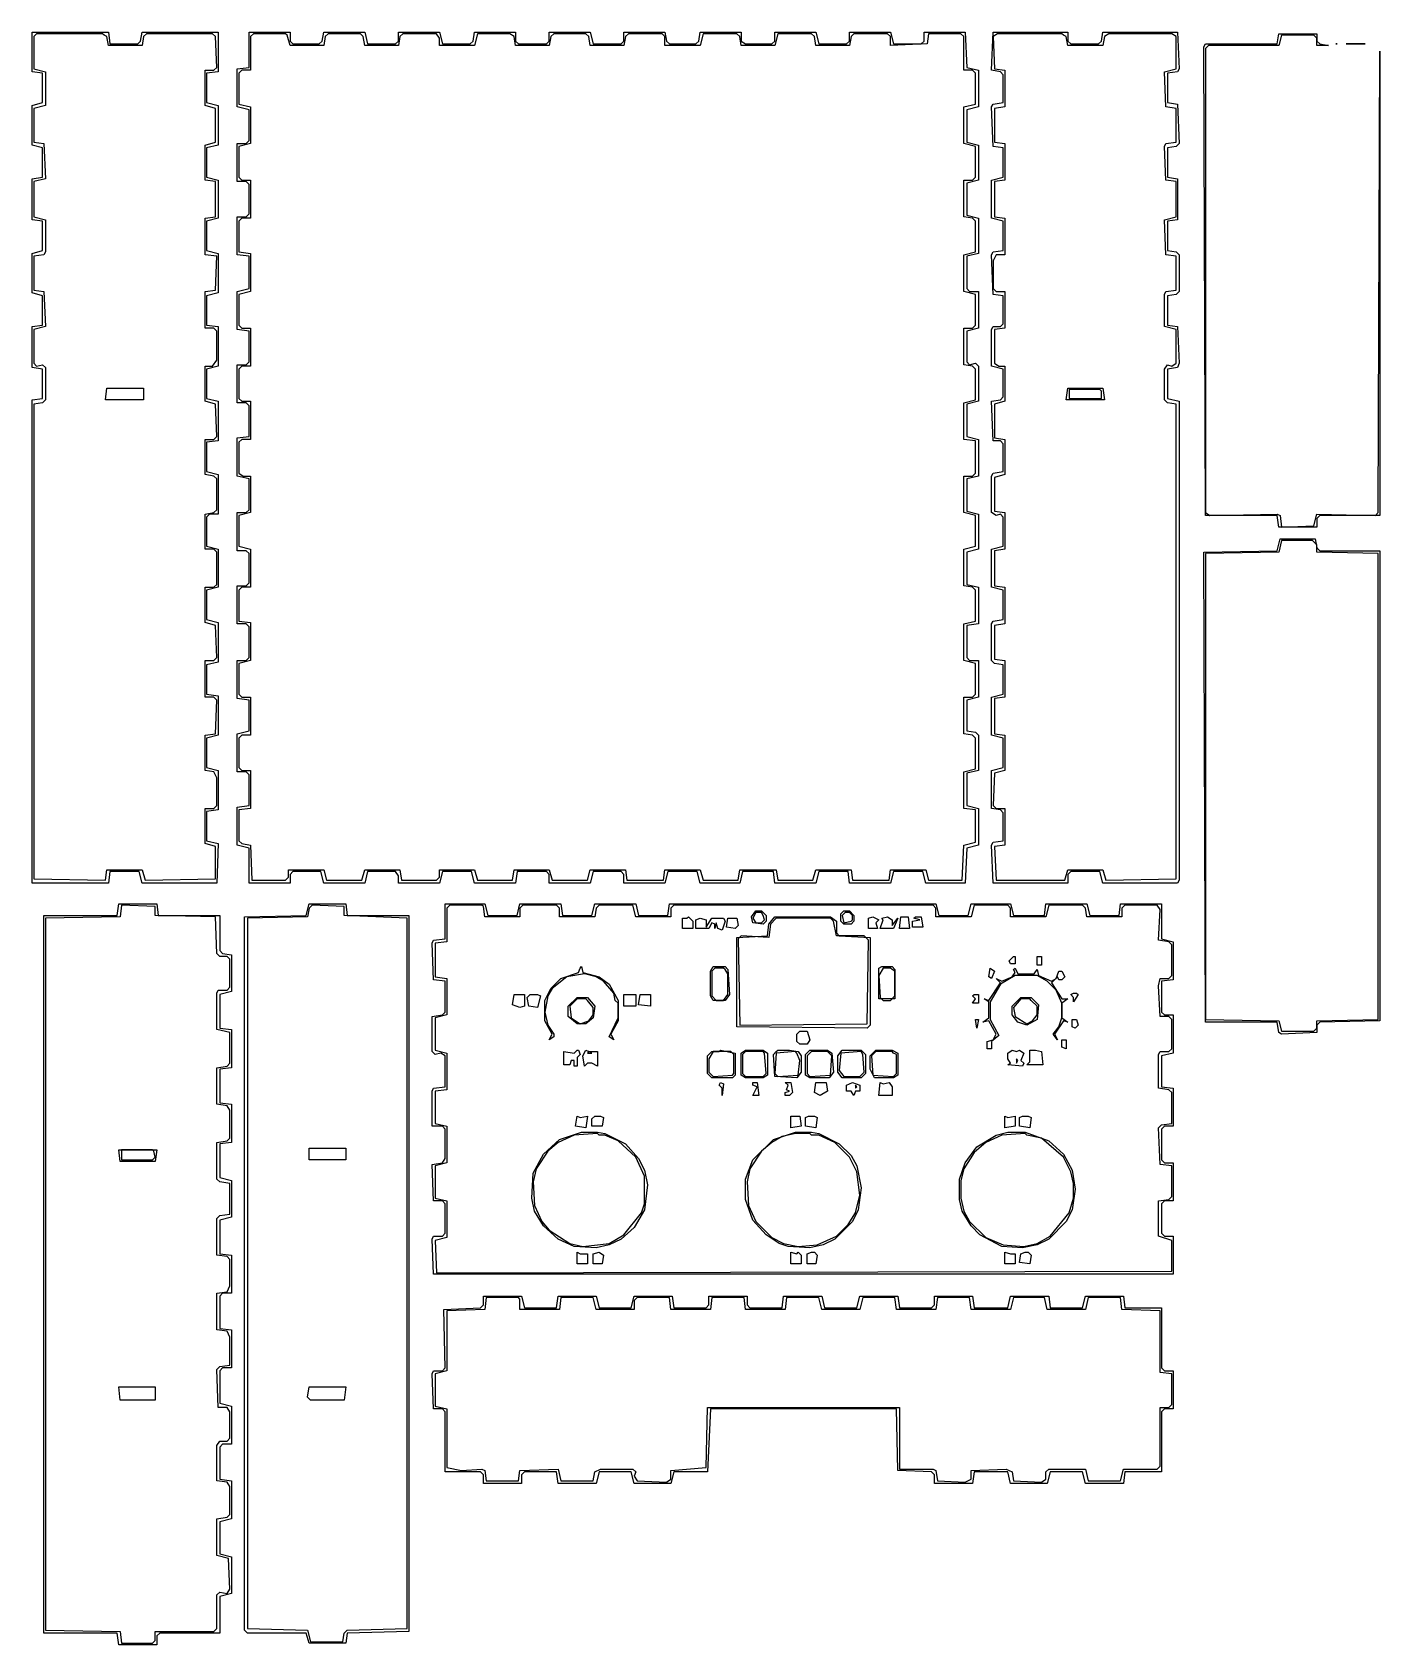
# Model space of a CAD drawing. Extents: x 59 to 979, y 48 to 1149.
import ezdxf

# ---------------------------------------------------------------- set-up
doc = ezdxf.new("R2010")
doc.units = 0
doc.layers.get('0').update_dxf_attribs({"color": 3, "linetype": 'CONTINUOUS'})

msp = doc.modelspace()

# ---------------------------------------------------------------- linework, layer by layer
at = {"linetype": 'CONTINUOUS'}
for points in [[(59, 1149), (111, 1149), (112, 1141), (131, 1141), (133, 1143), (134, 1149), (186, 1149), (186, 1122), (178, 1121), (178, 1101), (186, 1099), (186, 1072), (178, 1070), (178, 1050), (186, 1048), (186, 1022), (178, 1020), (178, 1000), (186, 998), (186, 971), (178, 969), (178, 949), (186, 948), (186, 921), (178, 919), (178, 899), (186, 897), (186, 870), (178, 869), (178, 849), (186, 847), (186, 820), (180, 820), (178, 818), (178, 798), (186, 796), (186, 770), (178, 768), (178, 748), (186, 746), (186, 719), (178, 717), (178, 697), (186, 696), (186, 669), (178, 667), (178, 647), (186, 645), (186, 618), (178, 617), (178, 597), (186, 595), (185, 568), (134, 568), (132, 576), (112, 576), (111, 568), (59, 568), (59, 898), (66, 899), (66, 919), (59, 920), (59, 948), (66, 949), (66, 969), (59, 971), (59, 998), (66, 1000), (66, 1020), (59, 1021), (59, 1049), (66, 1050), (66, 1070), (59, 1072), (59, 1099), (66, 1101), (66, 1121), (59, 1122), (59, 1149)], [(108, 1147), (107, 1148), (62, 1148), (60, 1146), (60, 1124), (68, 1122), (68, 1099), (60, 1097), (60, 1074), (67, 1073), (68, 1049), (60, 1047), (60, 1023), (68, 1021), (68, 999), (67, 997), (60, 996), (60, 973), (67, 972), (68, 948), (60, 946), (60, 923), (62, 921), (66, 922), (68, 920), (68, 898), (66, 896), (60, 895), (60, 571), (109, 570), (110, 577), (134, 577), (136, 570), (184, 571), (184, 593), (177, 595), (177, 619), (183, 619), (185, 621), (185, 640), (183, 644), (177, 645), (177, 669), (184, 670), (185, 693), (183, 695), (177, 695), (177, 720), (183, 720), (185, 722), (184, 744), (177, 746), (177, 770), (183, 770), (185, 772), (185, 794), (183, 796), (177, 796), (177, 820), (183, 821), (185, 823), (185, 844), (183, 846), (177, 847), (177, 871), (183, 871), (185, 873), (184, 895), (177, 897), (177, 921), (182, 921), (185, 925), (185, 945), (183, 947), (177, 947), (177, 972), (184, 973), (185, 996), (177, 997), (177, 1022), (184, 1023), (184, 1047), (177, 1048), (177, 1072), (184, 1074), (184, 1097), (177, 1099), (177, 1123), (183, 1123), (185, 1125), (184, 1146), (182, 1148), (137, 1148), (135, 1146), (134, 1140), (111, 1140), (110, 1146), (108, 1147)], [(207, 1149), (235, 1149), (235, 1143), (237, 1141), (255, 1141), (257, 1143), (258, 1149), (286, 1149), (288, 1141), (307, 1141), (309, 1143), (309, 1149), (337, 1149), (339, 1141), (358, 1141), (360, 1143), (361, 1149), (389, 1149), (389, 1143), (391, 1141), (410, 1141), (412, 1143), (412, 1149), (440, 1149), (442, 1141), (461, 1141), (463, 1143), (463, 1149), (491, 1149), (492, 1143), (494, 1141), (512, 1141), (514, 1143), (515, 1149), (543, 1149), (543, 1143), (546, 1141), (564, 1141), (566, 1143), (566, 1149), (594, 1149), (596, 1141), (615, 1141), (617, 1143), (617, 1149), (645, 1149), (647, 1141), (666, 1141), (668, 1143), (668, 1149), (696, 1149), (697, 1125), (705, 1123), (705, 1098), (697, 1096), (697, 1074), (705, 1072), (705, 1048), (697, 1046), (697, 1024), (705, 1022), (705, 998), (697, 996), (697, 974), (699, 972), (705, 972), (705, 947), (697, 945), (697, 924), (699, 922), (703, 923), (705, 921), (705, 897), (697, 895), (697, 873), (705, 871), (705, 846), (697, 844), (697, 822), (705, 820), (705, 796), (697, 794), (697, 772), (705, 770), (705, 745), (697, 744), (697, 722), (699, 720), (705, 720), (705, 695), (697, 693), (697, 672), (703, 671), (705, 669), (705, 645), (697, 643), (697, 621), (705, 619), (705, 594), (697, 592), (696, 568), (669, 568), (667, 576), (647, 576), (645, 568), (617, 568), (616, 576), (596, 576), (594, 568), (566, 568), (565, 576), (544, 576), (542, 568), (515, 568), (513, 576), (493, 576), (491, 568), (463, 568), (463, 574), (461, 576), (442, 576), (440, 568), (412, 568), (412, 574), (410, 576), (390, 576), (389, 568), (361, 568), (359, 576), (339, 576), (337, 568), (309, 568), (309, 573), (307, 576), (288, 576), (286, 568), (258, 568), (256, 576), (237, 576), (235, 574), (235, 568), (207, 568), (207, 592), (199, 594), (199, 620), (207, 621), (207, 642), (205, 644), (199, 644), (199, 670), (207, 672), (207, 693), (199, 694), (199, 720), (205, 720), (207, 722), (207, 743), (205, 745), (199, 745), (199, 771), (205, 771), (207, 773), (207, 793), (205, 795), (199, 795), (199, 821), (205, 821), (207, 823), (207, 844), (199, 846), (199, 872), (207, 873), (207, 894), (205, 896), (199, 896), (199, 922), (205, 922), (207, 924), (207, 945), (199, 946), (199, 972), (207, 974), (207, 996), (199, 997), (199, 1023), (205, 1023), (207, 1025), (207, 1045), (205, 1047), (199, 1047), (199, 1073), (205, 1073), (207, 1075), (207, 1096), (199, 1098), (199, 1124), (207, 1125), (207, 1149)], [(233, 1147), (232, 1148), (210, 1148), (208, 1146), (208, 1123), (202, 1123), (200, 1121), (200, 1100), (208, 1098), (208, 1073), (200, 1071), (200, 1050), (202, 1048), (208, 1048), (208, 1022), (202, 1022), (200, 1020), (200, 999), (208, 998), (208, 972), (200, 970), (200, 949), (202, 947), (208, 947), (208, 921), (202, 921), (200, 919), (200, 899), (202, 897), (208, 897), (208, 871), (202, 871), (200, 869), (200, 848), (203, 846), (208, 846), (208, 821), (200, 819), (200, 798), (208, 796), (208, 770), (202, 770), (200, 768), (200, 747), (208, 746), (208, 720), (200, 718), (200, 697), (202, 695), (208, 695), (208, 669), (202, 669), (200, 667), (200, 647), (202, 645), (208, 645), (208, 619), (200, 618), (200, 597), (202, 595), (208, 594), (209, 570), (232, 570), (234, 572), (234, 577), (258, 577), (260, 570), (284, 570), (286, 577), (310, 577), (311, 570), (335, 570), (337, 572), (337, 577), (361, 577), (363, 570), (387, 570), (388, 577), (412, 577), (414, 570), (438, 570), (440, 577), (464, 577), (465, 570), (490, 570), (491, 577), (515, 577), (517, 570), (541, 570), (542, 577), (567, 577), (568, 570), (592, 570), (594, 577), (618, 577), (619, 570), (644, 570), (645, 577), (669, 577), (671, 570), (694, 570), (695, 594), (703, 596), (703, 618), (695, 619), (695, 644), (703, 646), (703, 667), (701, 669), (695, 670), (695, 695), (701, 695), (703, 697), (703, 718), (695, 720), (695, 745), (703, 747), (703, 768), (701, 770), (695, 771), (695, 796), (703, 798), (703, 819), (695, 821), (695, 846), (701, 846), (703, 848), (703, 870), (695, 871), (695, 896), (703, 898), (703, 919), (701, 921), (695, 922), (695, 947), (701, 947), (703, 949), (703, 970), (695, 972), (695, 997), (703, 999), (703, 1020), (701, 1022), (695, 1023), (695, 1048), (701, 1048), (703, 1050), (703, 1071), (695, 1073), (695, 1098), (703, 1100), (703, 1121), (701, 1123), (695, 1123), (695, 1146), (693, 1148), (671, 1148), (670, 1141), (645, 1140), (645, 1146), (643, 1148), (620, 1148), (618, 1146), (617, 1140), (594, 1140), (593, 1146), (591, 1148), (568, 1148), (566, 1140), (543, 1140), (542, 1146), (540, 1148), (517, 1148), (515, 1140), (491, 1140), (491, 1146), (489, 1148), (466, 1148), (464, 1146), (463, 1140), (440, 1140), (439, 1146), (437, 1148), (415, 1148), (413, 1146), (412, 1140), (389, 1140), (388, 1146), (385, 1148), (363, 1148), (361, 1140), (337, 1140), (337, 1145), (335, 1148), (312, 1148), (310, 1146), (309, 1140), (286, 1140), (285, 1146), (283, 1148), (261, 1148), (259, 1146), (258, 1140), (235, 1140), (233, 1147)], [(715, 1149), (766, 1149), (766, 1143), (768, 1141), (787, 1141), (789, 1143), (790, 1149), (841, 1149), (842, 1124), (841, 1122), (834, 1121), (834, 1101), (841, 1100), (842, 1073), (840, 1071), (834, 1070), (834, 1050), (841, 1049), (841, 1021), (834, 1020), (834, 1000), (840, 999), (842, 997), (842, 972), (840, 970), (834, 969), (834, 949), (841, 948), (842, 923), (841, 920), (834, 919), (834, 899), (842, 897), (842, 570), (841, 568), (790, 568), (788, 576), (768, 576), (766, 574), (766, 568), (715, 568), (714, 594), (715, 596), (722, 597), (722, 616), (720, 618), (714, 619), (714, 645), (722, 647), (722, 667), (714, 669), (714, 695), (722, 697), (722, 717), (716, 718), (714, 720), (714, 745), (715, 747), (722, 748), (722, 768), (714, 770), (714, 796), (722, 798), (722, 818), (720, 820), (717, 819), (714, 821), (714, 846), (715, 848), (722, 849), (722, 868), (720, 870), (715, 870), (714, 897), (720, 898), (722, 900), (722, 919), (714, 921), (714, 946), (715, 948), (720, 948), (722, 950), (722, 969), (715, 970), (714, 997), (715, 999), (722, 1000), (722, 1020), (714, 1022), (714, 1048), (722, 1050), (722, 1070), (715, 1071), (714, 1098), (715, 1100), (722, 1101), (722, 1120), (720, 1122), (714, 1123), (715, 1149)], [(763, 1147), (762, 1148), (718, 1148), (715, 1146), (716, 1124), (723, 1123), (723, 1098), (716, 1097), (716, 1074), (723, 1073), (723, 1048), (716, 1047), (716, 1023), (723, 1022), (723, 997), (717, 997), (715, 993), (715, 974), (717, 972), (723, 972), (723, 947), (716, 946), (716, 923), (719, 921), (723, 921), (723, 897), (716, 895), (716, 872), (723, 871), (723, 847), (716, 845), (716, 822), (723, 821), (723, 796), (716, 795), (716, 771), (723, 770), (723, 745), (716, 744), (716, 721), (723, 720), (723, 695), (716, 694), (716, 670), (723, 669), (723, 645), (716, 643), (715, 621), (717, 619), (723, 619), (723, 594), (716, 593), (717, 570), (764, 570), (766, 577), (790, 577), (792, 570), (840, 571), (840, 895), (834, 896), (832, 898), (832, 919), (834, 922), (837, 921), (840, 923), (840, 946), (832, 948), (832, 970), (833, 972), (840, 973), (840, 996), (833, 997), (832, 1021), (840, 1023), (840, 1047), (833, 1048), (832, 1071), (833, 1073), (840, 1074), (840, 1097), (833, 1098), (832, 1122), (840, 1124), (840, 1146), (837, 1148), (794, 1148), (791, 1146), (790, 1140), (766, 1140), (765, 1146), (763, 1147)], [(910, 1148), (936, 1148), (936, 1143), (938, 1141), (944, 1140), (936, 1140), (936, 1145), (934, 1147), (912, 1147), (910, 1140), (862, 1140), (860, 1138), (860, 821), (863, 819), (909, 820), (911, 819), (912, 811), (934, 812), (936, 820), (976, 819), (978, 821), (979, 1136), (979, 819), (938, 819), (936, 817), (936, 811), (910, 811), (909, 819), (860, 819), (859, 1139), (860, 1141), (909, 1141), (910, 1148)], [(949, 1141), (950, 1141), (949, 1141)], [(956, 1141), (969, 1141), (956, 1141)], [(110, 906), (135, 906), (135, 898), (109, 898), (110, 906)], [(766, 906), (790, 906), (791, 898), (765, 898), (766, 906)], [(789, 904), (788, 905), (767, 905), (767, 899), (789, 899), (789, 904)], [(911, 803), (935, 803), (936, 797), (938, 795), (979, 795), (979, 474), (938, 473), (936, 471), (936, 466), (912, 465), (910, 466), (909, 473), (860, 473), (859, 794), (909, 795), (911, 803)], [(934, 801), (933, 802), (912, 802), (910, 794), (860, 793), (860, 475), (910, 474), (912, 467), (934, 467), (936, 469), (936, 474), (978, 475), (978, 793), (936, 794), (936, 799), (934, 801)], [(118, 554), (144, 554), (145, 546), (187, 546), (187, 522), (189, 520), (195, 519), (195, 494), (187, 492), (187, 469), (195, 468), (195, 442), (187, 441), (187, 418), (195, 417), (195, 391), (187, 390), (187, 367), (195, 365), (195, 340), (187, 338), (187, 315), (195, 314), (195, 288), (189, 288), (187, 286), (187, 264), (195, 263), (195, 237), (189, 237), (187, 235), (187, 213), (195, 211), (195, 185), (189, 185), (187, 183), (187, 161), (195, 160), (195, 134), (187, 132), (187, 110), (195, 108), (195, 83), (187, 81), (187, 56), (146, 56), (144, 54), (144, 48), (118, 48), (117, 56), (67, 56), (67, 546), (117, 546), (118, 554)], [(143, 546), (143, 552), (120, 553), (119, 545), (68, 544), (68, 58), (119, 57), (120, 49), (141, 49), (143, 51), (143, 57), (183, 57), (185, 59), (185, 82), (187, 84), (192, 83), (194, 86), (193, 107), (185, 109), (185, 134), (192, 135), (194, 137), (194, 156), (192, 159), (185, 160), (185, 184), (187, 187), (192, 187), (194, 189), (194, 207), (192, 210), (186, 210), (185, 236), (187, 238), (194, 239), (194, 258), (192, 262), (185, 263), (185, 288), (192, 289), (194, 293), (194, 311), (192, 313), (185, 314), (185, 339), (187, 341), (194, 342), (194, 363), (187, 364), (185, 366), (185, 391), (192, 392), (194, 394), (194, 413), (192, 416), (185, 417), (185, 442), (192, 443), (194, 445), (194, 466), (185, 468), (185, 493), (186, 495), (192, 495), (194, 497), (194, 516), (192, 518), (187, 518), (185, 520), (184, 545), (143, 546)], [(248, 554), (273, 554), (274, 546), (316, 546), (316, 57), (274, 56), (273, 49), (248, 49), (246, 56), (206, 56), (204, 58), (204, 545), (246, 546), (248, 554)], [(272, 546), (272, 552), (250, 553), (248, 551), (247, 545), (206, 544), (206, 59), (247, 58), (249, 50), (271, 50), (272, 56), (274, 58), (315, 59), (315, 544), (272, 546)], [(341, 554), (368, 554), (370, 546), (390, 546), (392, 554), (420, 554), (421, 546), (441, 546), (443, 554), (471, 554), (473, 546), (493, 546), (494, 554), (676, 554), (678, 546), (698, 546), (700, 554), (727, 554), (729, 546), (750, 546), (751, 554), (779, 554), (781, 546), (801, 546), (802, 554), (830, 554), (830, 530), (838, 528), (838, 502), (830, 501), (830, 480), (832, 478), (838, 478), (838, 452), (830, 450), (830, 429), (838, 428), (838, 402), (832, 402), (830, 400), (830, 379), (832, 377), (838, 377), (838, 351), (832, 351), (830, 349), (830, 329), (832, 327), (838, 327), (838, 301), (333, 301), (332, 325), (333, 327), (339, 327), (341, 329), (341, 349), (339, 351), (333, 351), (332, 376), (339, 377), (341, 380), (341, 400), (339, 402), (332, 402), (332, 426), (333, 428), (341, 429), (341, 450), (338, 452), (334, 451), (332, 453), (332, 477), (339, 478), (341, 480), (341, 501), (333, 502), (332, 527), (333, 529), (341, 530), (341, 554)], [(367, 552), (366, 553), (344, 553), (342, 551), (342, 528), (334, 527), (334, 504), (342, 503), (342, 478), (334, 476), (334, 454), (342, 452), (342, 427), (334, 426), (334, 404), (342, 402), (342, 377), (334, 375), (334, 353), (342, 351), (342, 326), (334, 324), (335, 302), (837, 303), (837, 324), (828, 327), (828, 351), (835, 352), (837, 354), (837, 375), (829, 376), (828, 401), (830, 403), (837, 404), (837, 425), (835, 427), (828, 428), (828, 451), (829, 453), (835, 453), (837, 455), (837, 475), (835, 477), (829, 477), (828, 498), (829, 503), (835, 503), (837, 505), (837, 526), (835, 528), (828, 529), (829, 550), (827, 553), (805, 553), (803, 551), (803, 545), (779, 545), (778, 551), (776, 553), (753, 553), (751, 545), (727, 545), (727, 551), (725, 553), (702, 553), (700, 545), (676, 545), (676, 551), (674, 553), (497, 553), (495, 551), (495, 545), (471, 545), (469, 553), (446, 553), (444, 551), (443, 545), (419, 545), (419, 551), (417, 553), (394, 553), (392, 551), (392, 545), (368, 545), (367, 552)], [(503, 544), (506, 544), (507, 545), (510, 542), (510, 537), (503, 537), (503, 544)], [(515, 544), (519, 543), (519, 538), (523, 544), (531, 544), (532, 542), (530, 536), (527, 537), (526, 541), (525, 537), (525, 540), (523, 541), (521, 537), (512, 537), (512, 543), (515, 544)], [(534, 544), (540, 544), (541, 539), (539, 537), (533, 538), (534, 544)], [(566, 545), (604, 545), (608, 542), (608, 534), (610, 532), (631, 531), (631, 471), (629, 469), (540, 470), (540, 531), (561, 532), (562, 540), (566, 545)], [(606, 542), (604, 544), (567, 544), (563, 540), (562, 531), (543, 532), (541, 530), (542, 471), (629, 472), (630, 529), (627, 532), (608, 532), (606, 542)], [(553, 549), (557, 549), (560, 546), (560, 542), (558, 540), (551, 541), (550, 545), (553, 549)], [(558, 546), (557, 548), (553, 548), (551, 544), (553, 541), (557, 541), (559, 543), (558, 546)], [(613, 549), (617, 549), (620, 546), (620, 542), (618, 540), (613, 540), (611, 542), (611, 547), (613, 549)], [(618, 542), (619, 543), (619, 546), (617, 548), (614, 548), (612, 546), (613, 541), (618, 542)], [(633, 545), (637, 543), (635, 541), (636, 537), (630, 537), (630, 544), (633, 545)], [(643, 545), (646, 543), (646, 539), (650, 544), (647, 537), (638, 537), (640, 543), (639, 544), (643, 545)], [(652, 545), (657, 545), (658, 537), (651, 537), (652, 545)], [(662, 545), (666, 545), (667, 538), (660, 538), (660, 542), (665, 543), (661, 544), (662, 545)], [(729, 518), (730, 518), (730, 513), (727, 513), (726, 515), (729, 518)], [(745, 518), (748, 518), (748, 512), (745, 512), (745, 518)], [(433, 510), (434, 511), (435, 507), (446, 504), (453, 499), (459, 488), (459, 474), (454, 465), (456, 461), (453, 463), (459, 476), (459, 486), (457, 488), (456, 493), (449, 501), (444, 504), (436, 506), (424, 504), (414, 496), (411, 491), (409, 480), (411, 471), (415, 465), (415, 463), (412, 461), (414, 465), (409, 474), (409, 488), (413, 496), (420, 503), (432, 507), (433, 510)], [(524, 511), (532, 511), (534, 509), (535, 492), (532, 488), (524, 488), (522, 491), (522, 508), (524, 511)], [(532, 509), (531, 510), (525, 510), (523, 508), (523, 491), (526, 488), (531, 488), (534, 492), (534, 506), (532, 509)], [(639, 511), (646, 511), (648, 509), (648, 489), (637, 489), (637, 510), (639, 511)], [(646, 509), (645, 510), (640, 510), (637, 505), (638, 490), (640, 488), (645, 488), (648, 491), (648, 508), (646, 509)], [(729, 509), (730, 510), (732, 506), (743, 506), (745, 509), (746, 505), (755, 501), (758, 503), (760, 508), (762, 508), (764, 504), (762, 502), (760, 502), (759, 504), (755, 500), (762, 489), (766, 489), (762, 486), (762, 476), (766, 473), (763, 474), (757, 465), (759, 461), (756, 465), (760, 470), (762, 476), (762, 486), (758, 495), (752, 501), (745, 505), (730, 505), (720, 499), (713, 487), (713, 475), (719, 464), (714, 460), (714, 455), (711, 455), (711, 460), (715, 461), (717, 465), (712, 474), (708, 473), (712, 476), (712, 487), (709, 489), (712, 488), (720, 500), (717, 503), (721, 501), (728, 504), (730, 507), (729, 509)], [(713, 510), (716, 508), (714, 503), (712, 504), (713, 510)], [(388, 492), (395, 492), (395, 484), (392, 483), (387, 485), (388, 492)], [(399, 492), (404, 492), (406, 491), (404, 483), (398, 484), (397, 490), (399, 492)], [(431, 490), (438, 490), (443, 484), (442, 476), (437, 472), (431, 472), (425, 477), (425, 484), (431, 490)], [(438, 488), (437, 489), (431, 489), (426, 484), (427, 476), (433, 472), (439, 474), (442, 478), (442, 483), (438, 488)], [(463, 492), (465, 492), (471, 492), (471, 484), (463, 484), (463, 492)], [(474, 492), (481, 492), (481, 484), (473, 485), (474, 492)], [(702, 492), (705, 492), (705, 486), (701, 486), (703, 489), (701, 491), (702, 492)], [(734, 490), (741, 490), (746, 485), (745, 475), (738, 471), (732, 473), (728, 478), (728, 484), (734, 490)], [(741, 488), (740, 489), (734, 489), (729, 483), (730, 477), (738, 472), (742, 474), (745, 478), (745, 484), (741, 488)], [(770, 493), (772, 493), (773, 492), (770, 487), (770, 490), (768, 492), (770, 493)], [(703, 475), (705, 475), (704, 469), (703, 475)], [(769, 475), (772, 475), (773, 471), (771, 469), (769, 470), (769, 475)], [(583, 467), (588, 467), (590, 461), (588, 458), (583, 458), (581, 460), (581, 465), (583, 467)], [(431, 454), (432, 454), (433, 451), (431, 449), (431, 443), (429, 443), (429, 447), (427, 447), (426, 444), (422, 444), (422, 453), (429, 452), (431, 454)], [(437, 454), (439, 453), (445, 453), (445, 443), (441, 445), (438, 445), (436, 443), (435, 450), (437, 454)], [(441, 452), (439, 453), (438, 452), (441, 452)], [(523, 453), (528, 453), (529, 454), (539, 452), (539, 437), (537, 435), (523, 435), (520, 438), (520, 450), (523, 453)], [(537, 437), (538, 438), (538, 451), (536, 453), (524, 453), (521, 448), (521, 439), (524, 436), (537, 437)], [(546, 454), (558, 454), (561, 452), (561, 437), (558, 435), (546, 435), (543, 437), (543, 452), (546, 454)], [(559, 452), (558, 453), (546, 453), (544, 451), (544, 438), (546, 436), (558, 436), (560, 438), (559, 452)], [(567, 453), (568, 454), (576, 454), (582, 453), (584, 450), (584, 439), (581, 435), (566, 436), (565, 451), (567, 453)], [(581, 452), (580, 453), (567, 452), (566, 438), (568, 436), (582, 437), (583, 447), (581, 452)], [(592, 454), (602, 454), (605, 452), (606, 439), (603, 435), (590, 435), (587, 437), (587, 451), (590, 454), (592, 454)], [(603, 452), (602, 453), (591, 453), (588, 450), (588, 438), (590, 436), (604, 437), (605, 450), (603, 452)], [(612, 454), (625, 454), (628, 451), (628, 438), (625, 435), (612, 435), (609, 439), (609, 450), (612, 454)], [(626, 451), (625, 453), (611, 452), (610, 440), (613, 436), (624, 436), (627, 439), (626, 451)], [(635, 454), (646, 454), (650, 452), (650, 437), (647, 435), (634, 435), (631, 441), (631, 450), (635, 454)], [(647, 452), (646, 453), (635, 453), (632, 450), (633, 437), (647, 436), (649, 438), (649, 451), (647, 452)], [(728, 454), (731, 453), (733, 454), (736, 452), (734, 447), (736, 445), (735, 443), (725, 444), (727, 445), (725, 448), (725, 452), (728, 454)], [(740, 454), (744, 454), (748, 453), (749, 444), (738, 444), (740, 446), (740, 454)], [(762, 461), (765, 461), (765, 455), (762, 456), (762, 461)], [(732, 447), (731, 448), (731, 445), (732, 447)], [(529, 432), (531, 431), (530, 423), (530, 428), (528, 430), (529, 432)], [(551, 432), (554, 432), (555, 423), (551, 423), (554, 429), (551, 430), (551, 432)], [(573, 432), (577, 432), (578, 425), (576, 423), (573, 423), (573, 425), (576, 426), (574, 427), (575, 430), (573, 432)], [(594, 432), (601, 432), (602, 426), (597, 423), (593, 425), (594, 432)], [(619, 432), (624, 430), (624, 426), (621, 426), (620, 423), (618, 426), (615, 426), (615, 430), (619, 432)], [(622, 429), (621, 430), (621, 428), (622, 429)], [(638, 432), (640, 431), (644, 432), (646, 429), (646, 423), (637, 423), (638, 432)], [(431, 409), (433, 408), (438, 409), (437, 401), (430, 402), (431, 409)], [(443, 409), (447, 409), (449, 408), (448, 402), (441, 402), (441, 407), (443, 409)], [(577, 409), (583, 409), (584, 402), (577, 401), (577, 409)], [(589, 409), (593, 409), (595, 408), (594, 401), (587, 402), (587, 408), (589, 409)], [(723, 409), (725, 408), (730, 409), (730, 402), (723, 401), (723, 409)], [(735, 409), (739, 409), (741, 408), (740, 401), (733, 402), (733, 408), (735, 409)], [(434, 398), (445, 398), (450, 397), (464, 390), (473, 380), (477, 372), (479, 362), (477, 345), (470, 333), (461, 325), (453, 321), (444, 319), (429, 320), (418, 325), (408, 334), (402, 344), (400, 353), (401, 370), (408, 383), (419, 393), (434, 398)], [(446, 396), (445, 397), (429, 396), (418, 391), (411, 385), (403, 373), (401, 364), (402, 348), (407, 337), (412, 331), (426, 322), (435, 320), (453, 322), (463, 328), (475, 343), (477, 349), (477, 368), (471, 381), (459, 392), (450, 396), (446, 396)], [(580, 398), (591, 398), (596, 397), (610, 390), (618, 382), (622, 375), (625, 360), (623, 345), (619, 337), (607, 325), (599, 321), (590, 319), (575, 320), (569, 322), (560, 328), (551, 338), (546, 352), (546, 366), (551, 379), (565, 393), (580, 398)], [(591, 396), (590, 397), (580, 397), (571, 395), (564, 391), (557, 385), (549, 373), (547, 364), (548, 348), (553, 337), (564, 326), (572, 322), (582, 320), (595, 321), (608, 327), (616, 335), (621, 343), (624, 355), (622, 371), (617, 381), (607, 391), (596, 396), (591, 396)], [(725, 398), (737, 398), (753, 392), (763, 383), (769, 372), (771, 359), (769, 345), (765, 337), (753, 325), (745, 321), (735, 319), (721, 320), (706, 328), (700, 334), (694, 344), (692, 352), (692, 366), (696, 377), (704, 388), (717, 396), (725, 398)], [(738, 396), (737, 397), (721, 396), (710, 391), (702, 384), (695, 373), (693, 365), (693, 353), (695, 344), (699, 337), (710, 326), (722, 321), (736, 320), (745, 322), (754, 327), (767, 343), (770, 353), (770, 363), (768, 371), (763, 381), (748, 394), (738, 396)], [(118, 386), (144, 386), (143, 378), (119, 378), (118, 386)], [(142, 385), (141, 386), (120, 386), (120, 379), (141, 379), (143, 381), (142, 385)], [(248, 387), (273, 387), (273, 379), (248, 379), (248, 387)], [(431, 316), (433, 315), (438, 315), (438, 308), (431, 308), (431, 316)], [(446, 316), (449, 314), (448, 308), (442, 308), (442, 315), (446, 316)], [(577, 316), (581, 315), (582, 316), (584, 314), (584, 308), (577, 308), (577, 316)], [(591, 316), (593, 316), (595, 314), (594, 308), (588, 308), (588, 315), (591, 316)], [(723, 316), (727, 315), (730, 315), (730, 308), (723, 308), (723, 316)], [(737, 316), (739, 316), (741, 314), (740, 308), (733, 309), (734, 315), (737, 316)], [(367, 286), (393, 286), (395, 278), (417, 278), (418, 286), (444, 286), (446, 278), (468, 278), (470, 286), (496, 286), (497, 278), (519, 278), (521, 280), (521, 286), (547, 286), (547, 280), (549, 278), (571, 278), (572, 286), (598, 286), (600, 278), (622, 278), (624, 286), (650, 286), (651, 278), (673, 278), (675, 280), (675, 286), (701, 286), (702, 278), (725, 278), (727, 286), (753, 286), (754, 278), (776, 278), (778, 286), (804, 286), (805, 278), (830, 278), (830, 237), (832, 235), (838, 235), (838, 209), (832, 209), (830, 207), (830, 166), (805, 166), (804, 158), (778, 158), (776, 166), (754, 166), (752, 158), (727, 158), (725, 166), (702, 166), (701, 158), (675, 158), (675, 164), (673, 166), (650, 167), (649, 209), (522, 209), (520, 166), (497, 166), (495, 158), (470, 158), (468, 166), (446, 166), (444, 158), (418, 158), (417, 166), (395, 166), (393, 164), (393, 158), (367, 158), (367, 164), (365, 166), (341, 166), (341, 207), (339, 209), (333, 209), (332, 233), (333, 235), (339, 235), (341, 237), (340, 277), (365, 278), (367, 280), (367, 286)], [(392, 284), (391, 285), (369, 285), (368, 277), (342, 276), (342, 235), (334, 233), (334, 211), (342, 209), (342, 169), (352, 167), (366, 168), (368, 167), (369, 160), (391, 160), (392, 167), (418, 168), (420, 160), (442, 160), (443, 166), (447, 168), (469, 168), (471, 166), (470, 163), (472, 160), (492, 159), (495, 161), (495, 167), (519, 169), (520, 210), (651, 210), (651, 168), (674, 168), (676, 167), (677, 160), (696, 159), (700, 161), (700, 167), (724, 168), (728, 166), (729, 160), (748, 159), (751, 161), (751, 166), (753, 168), (778, 168), (780, 160), (802, 160), (804, 168), (827, 168), (829, 170), (829, 210), (835, 210), (837, 212), (837, 233), (829, 234), (829, 276), (803, 277), (802, 285), (780, 285), (778, 277), (752, 277), (750, 285), (729, 285), (727, 277), (700, 277), (699, 285), (677, 285), (676, 277), (649, 277), (648, 285), (626, 285), (624, 277), (598, 277), (596, 285), (574, 285), (573, 277), (546, 277), (545, 285), (523, 285), (522, 277), (495, 277), (494, 285), (472, 285), (470, 283), (470, 277), (444, 277), (442, 285), (420, 285), (419, 277), (392, 277), (392, 284)], [(118, 224), (143, 224), (143, 215), (119, 215), (118, 224)], [(248, 224), (273, 224), (272, 215), (249, 215), (247, 217), (248, 224)]]:
    msp.add_lwpolyline(points, dxfattribs=at)

doc.saveas('drawing.dxf')
